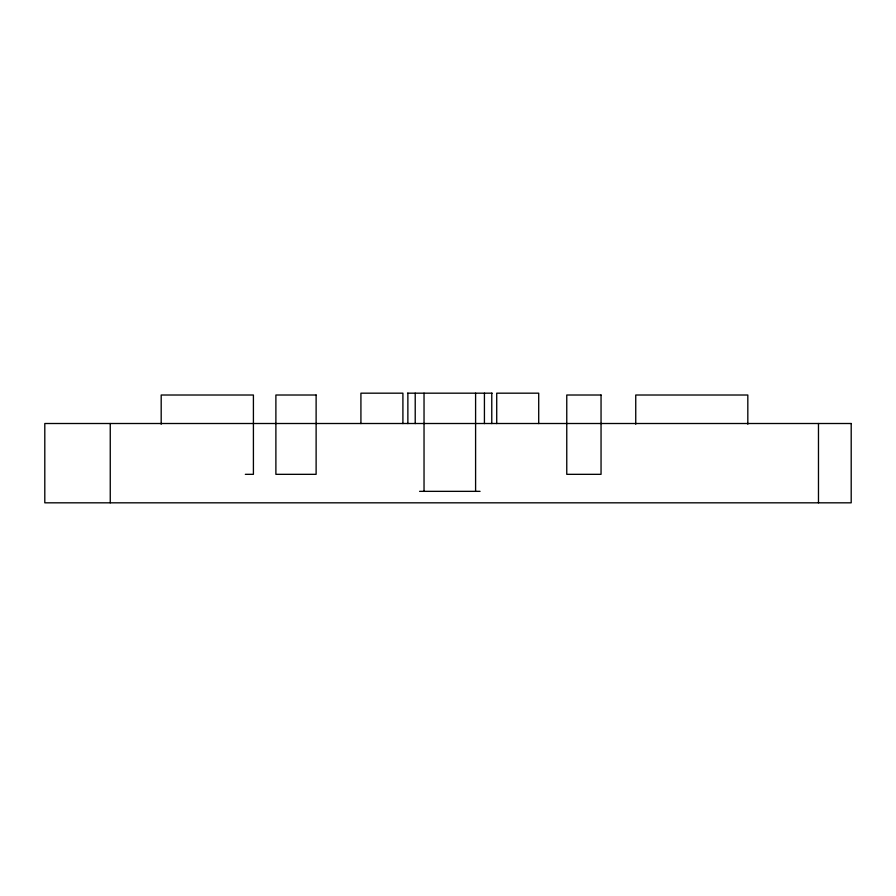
<?xml version="1.0" encoding="UTF-8"?>
<svg xmlns="http://www.w3.org/2000/svg" width="896" height="896" viewBox="0 0 896 896"><rect width="100%" height="100%" fill="white"/><g stroke="black" fill="none" stroke-linecap="round" stroke-linejoin="round"><path stroke-width="1.34" d="M407.523 393.176L492.128 393.176M245.336 474.331L253.411 474.331L253.411 395.013L161.19 395.013L161.19 424.234M419.574 491.344L480.066 491.344M818.474 423.506L818.474 502.824M747.824 424.234L747.824 395.013L635.746 395.013L635.746 424.234M538.709 423.595L538.709 393.176L496.72 393.176L496.72 423.595M491.77 393.176L491.77 423.595M484.422 393.176L484.422 423.595M475.597 393.176L475.597 491.344M424.032 393.176L424.032 491.344M415.218 393.176L415.218 423.595M407.87 393.176L407.87 423.595M402.909 423.595L402.909 393.176L360.92 393.176L360.92 423.595M110.253 423.506L110.253 502.824M316.12 395.013L275.89 395.013L275.89 474.331L316.12 474.331L316.12 395.013M601.048 395.013L566.765 395.013L566.765 474.331L601.048 474.331L601.048 395.013M851.2 423.506L44.8 423.506L44.8 502.824L851.2 502.824L851.2 423.506"/></g></svg>
